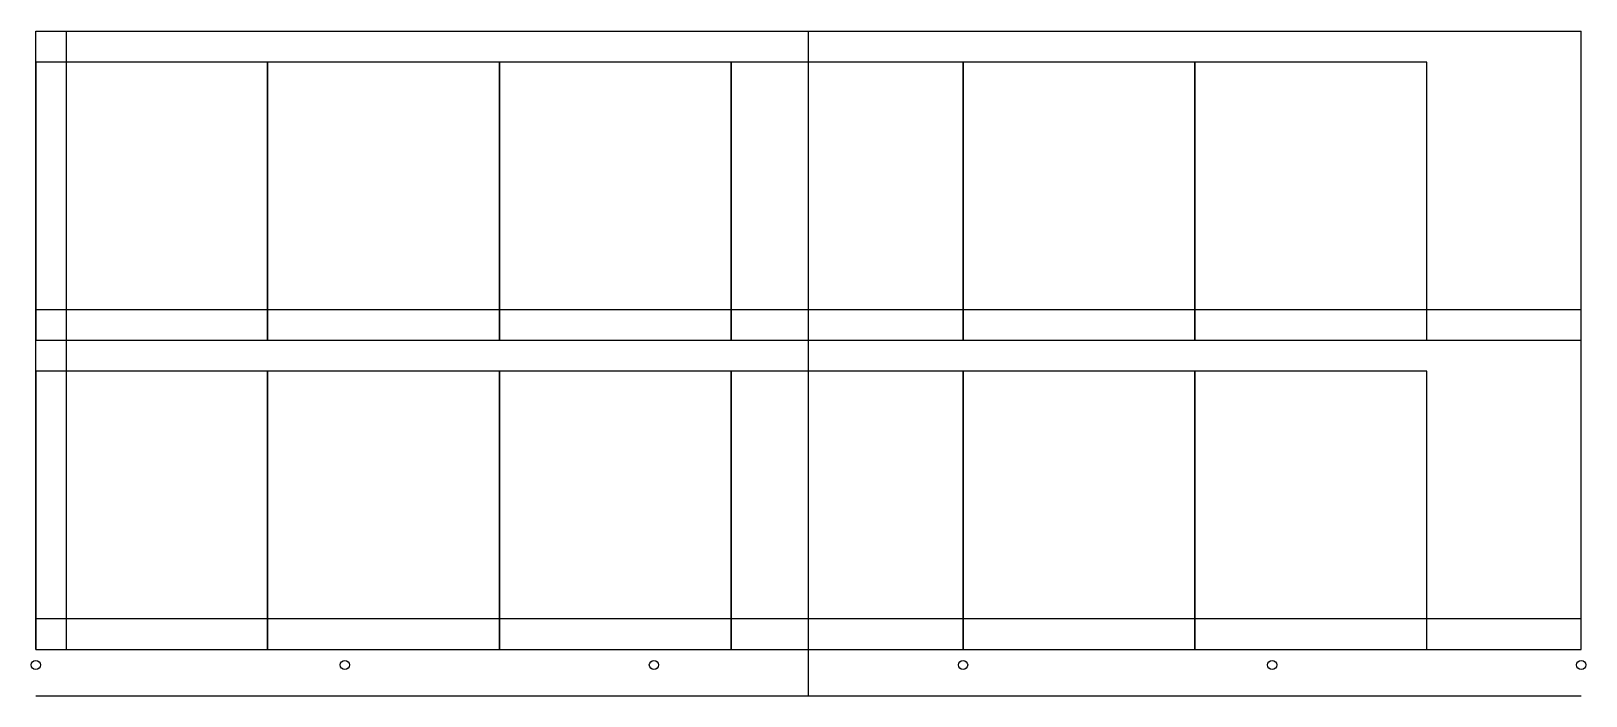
# Model space of a CAD drawing. Header units: metres. Extents: x 0 to 100, y -3 to 40.
import ezdxf

# ---------------------------------------------------------------- set-up
doc = ezdxf.new("R2010")
doc.units = ezdxf.units.M
for name, color, linetype in [('ELEC_LINE', 2, 'Continuous'), ('PLOT_BOUNDARY', 3, 'Continuous'), ('ROAD_CL', 8, 'Continuous'), ('STREETLIGHT', 1, 'Continuous'), ('WATER_LINE', 5, 'Continuous')]:
    doc.layers.add(name, color=color, linetype=linetype)

msp = doc.modelspace()

# ---------------------------------------------------------------- linework, layer by layer
at = {"layer": 'ELEC_LINE'}
for points in [[(50, -3), (50, 40)], [(0, -3), (100, -3)]]:
    msp.add_lwpolyline(points, dxfattribs=at)
at = {"layer": 'PLOT_BOUNDARY'}
for points in [[(0, 20), (15, 20), (15, 38), (0, 38), (0, 20)], [(15, 20), (30, 20), (30, 38), (15, 38), (15, 20)], [(30, 20), (45, 20), (45, 38), (30, 38), (30, 20)], [(45, 20), (60, 20), (60, 38), (45, 38), (45, 20)], [(60, 20), (75, 20), (75, 38), (60, 38), (60, 20)], [(75, 20), (90, 20), (90, 38), (75, 38), (75, 20)], [(0, 0), (15, 0), (15, 18), (0, 18), (0, 0)], [(15, 0), (30, 0), (30, 18), (15, 18), (15, 0)], [(30, 0), (45, 0), (45, 18), (30, 18), (30, 0)], [(45, 0), (60, 0), (60, 18), (45, 18), (45, 0)], [(60, 0), (75, 0), (75, 18), (60, 18), (60, 0)], [(75, 0), (90, 0), (90, 18), (75, 18), (75, 0)]]:
    msp.add_lwpolyline(points, dxfattribs=at)
at = {"layer": 'ROAD_CL'}
for points in [[(0, 40), (100, 40)], [(0, 0), (0, 40)], [(50, 0), (50, 40)], [(100, 0), (100, 40)], [(0, 20), (100, 20)], [(0, 0), (100, 0)]]:
    msp.add_lwpolyline(points, dxfattribs=at)
at = {"layer": 'STREETLIGHT'}
for centre in [(0, -1), (20, -1), (40, -1), (60, -1), (80, -1), (100, -1)]:
    msp.add_circle(centre, 0.3, dxfattribs=at)
at = {"layer": 'WATER_LINE'}
for points in [[(2, 0), (2, 40)], [(0, 22), (100, 22)], [(0, 2), (100, 2)]]:
    msp.add_lwpolyline(points, dxfattribs=at)

doc.saveas('drawing.dxf')
